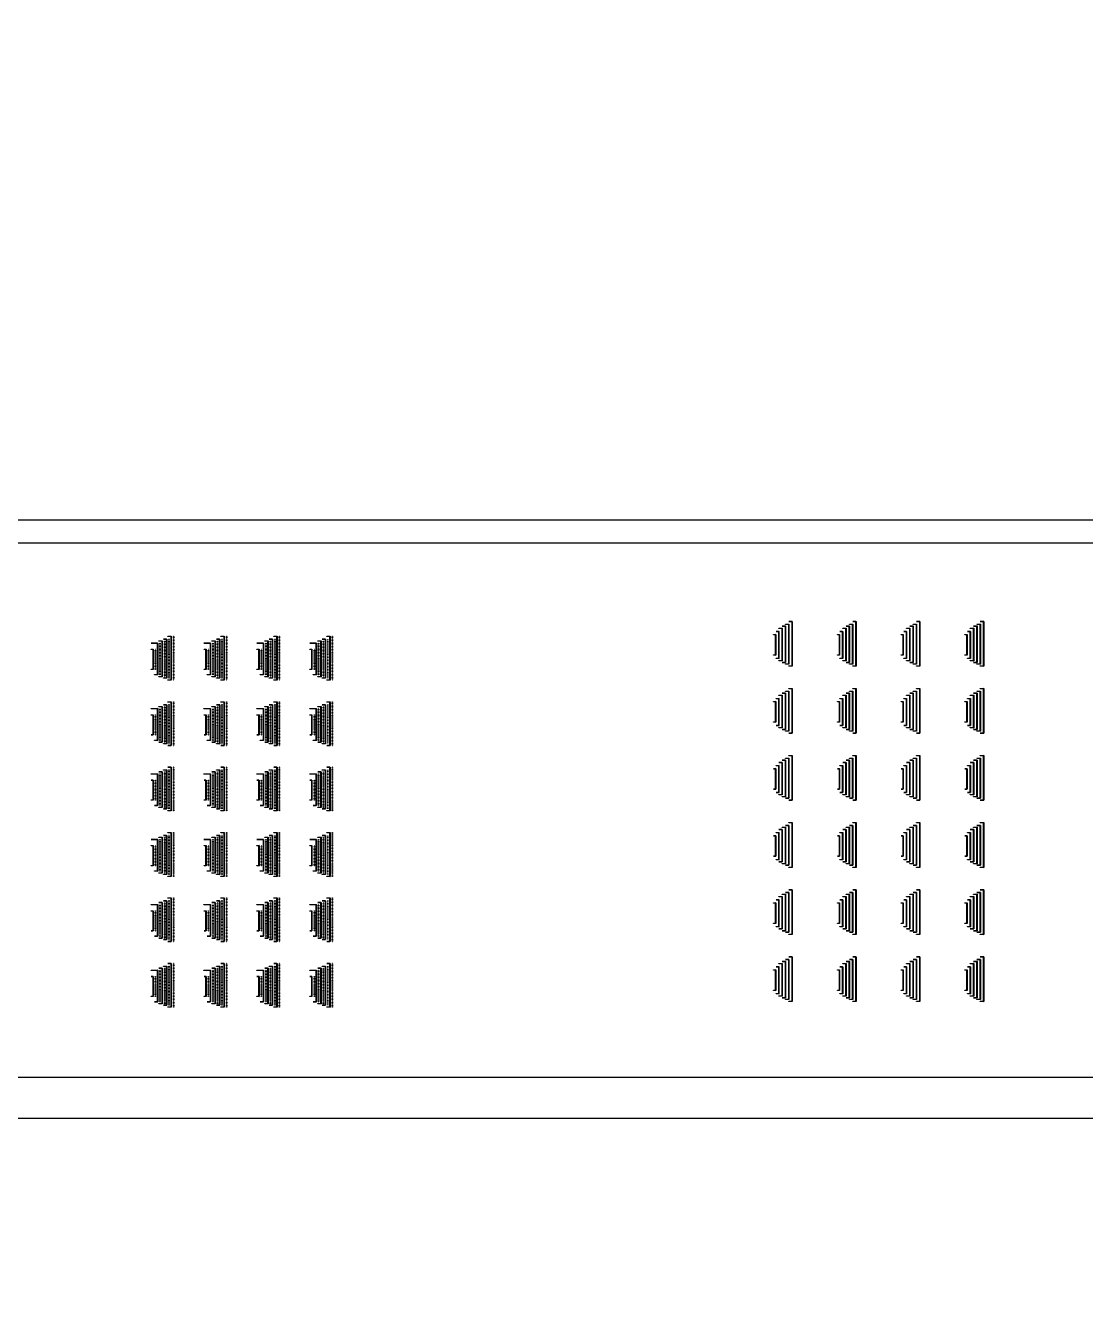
# Model space of a CAD drawing. Header units: inches. Extents: x -42 to 72, y -34 to 80.
# Drawn here: x 7.97 to 14.62, y 56.03 to 64.02 of the extents above; entities that cross this region are included whole.
import ezdxf

# ---------------------------------------------------------------- set-up
doc = ezdxf.new("R2010")
doc.units = ezdxf.units.IN
doc.header["$MEASUREMENT"] = 0
doc.layers.add('Layer 1', color=7, linetype='Continuous')

# ---------------------------------------------------------------- blocks, each defined once
blk = doc.blocks.new('*U2289')
blk.add_lwpolyline([(-0.0014, -0.0013), (0.0014, -0.0013), (0, 0.0013)], close=True)
blk = doc.blocks.new('*U2290')
at = {"color": 0, "linetype": 'ByBlock', "lineweight": -2, "transparency": 16777216}
for p in [(0, 0), (0.0014, 0), (0.0028, 0), (0.0042, 0), (0.0056, 0), (0.007, 0), (0.0084, 0), (0.0098, 0), (0.0112, 0), (0.0126, 0), (0.014, 0), (0.0154, 0), (0.0168, 0), (0.0182, 0), (0.0196, 0), (0.021, 0), (0.0224, 0), (0.0238, 0), (0.0252, 0), (0.0266, 0), (0.028, 0), (0.0294, 0), (0.0308, 0), (0.0322, 0), (0.0336, 0), (0.035, 0), (0.0364, 0), (0.0378, 0), (0.0392, 0), (0.0406, 0), (0.042, 0), (0.0434, 0), (0.0448, 0), (0.0462, 0), (0.0476, 0), (0.049, 0), (0.0504, 0), (0.0518, 0), (0.0532, 0), (0.0546, 0), (0.056, 0), (0.0574, 0), (0.0588, 0), (0.0602, 0), (0.0616, 0), (0.063, 0), (0.0644, 0), (0.0658, 0), (0.0672, 0), (0.0686, 0), (0.07, 0), (0.0714, 0), (0.0728, 0), (0.0742, 0), (0.0756, 0), (0.077, 0), (0.0784, 0), (0.0798, 0), (0.0812, 0), (0.0826, 0), (0.084, 0), (0.0854, 0), (0.0868, 0), (0.0882, 0), (0.0896, 0), (0.091, 0), (0.0924, 0), (0.0938, 0), (0.0952, 0), (0.0966, 0), (0.098, 0), (0.0994, 0), (0.1008, 0), (0.1022, 0), (0.1036, 0), (0.105, 0), (0.1064, 0), (0.1078, 0), (0.1092, 0), (0.1106, 0), (0.112, 0), (0.1134, 0), (0.1148, 0), (0.1162, 0), (0.1176, 0), (0.119, 0), (0.1204, 0), (0.1218, 0), (0.1232, 0), (0.1246, 0), (0.126, 0)]:
    blk.add_blockref('*U2289', p, dxfattribs=at)
blk = doc.blocks.new('*U2269')
blk.add_lwpolyline([(-0.0014, -0.0013), (0.0014, -0.0013), (0, 0.0013)], close=True)
blk = doc.blocks.new('*U2270')
at = {"color": 0, "linetype": 'ByBlock', "lineweight": -2, "transparency": 16777216}
for p in [(0, 0), (0.0014, 0), (0.0028, 0), (0.0042, 0), (0.0056, 0), (0.007, 0), (0.0084, 0), (0.0098, 0), (0.0112, 0), (0.0126, 0), (0.014, 0), (0.0154, 0), (0.0168, 0), (0.0182, 0), (0.0196, 0), (0.021, 0), (0.0224, 0), (0.0238, 0), (0.0252, 0), (0.0266, 0), (0.028, 0), (0.0294, 0), (0.0308, 0), (0.0322, 0), (0.0336, 0), (0.035, 0), (0.0364, 0), (0.0378, 0), (0.0392, 0), (0.0406, 0), (0.042, 0), (0.0434, 0), (0.0448, 0), (0.0462, 0), (0.0476, 0), (0.049, 0), (0.0504, 0), (0.0518, 0), (0.0532, 0), (0.0546, 0), (0.056, 0), (0.0574, 0), (0.0588, 0), (0.0602, 0), (0.0616, 0), (0.063, 0), (0.0644, 0), (0.0658, 0), (0.0672, 0), (0.0686, 0), (0.07, 0), (0.0714, 0), (0.0728, 0), (0.0742, 0), (0.0756, 0), (0.077, 0), (0.0784, 0), (0.0798, 0), (0.0812, 0), (0.0826, 0), (0.084, 0), (0.0854, 0), (0.0868, 0), (0.0882, 0), (0.0896, 0), (0.091, 0), (0.0924, 0), (0.0938, 0), (0.0952, 0), (0.0966, 0), (0.098, 0), (0.0994, 0), (0.1008, 0), (0.1022, 0), (0.1036, 0), (0.105, 0), (0.1064, 0), (0.1078, 0), (0.1092, 0), (0.1106, 0), (0.112, 0), (0.1134, 0), (0.1148, 0), (0.1162, 0), (0.1176, 0), (0.119, 0), (0.1204, 0), (0.1218, 0), (0.1232, 0), (0.1246, 0), (0.126, 0), (0.1274, 0), (0.1288, 0), (0.1302, 0), (0.1316, 0), (0.133, 0), (0.1344, 0), (0.1358, 0), (0.1372, 0), (0.1386, 0), (0.14, 0), (0.1414, 0), (0.1428, 0), (0.1442, 0), (0.1456, 0), (0.147, 0), (0.1484, 0), (0.1498, 0), (0.1512, 0), (0.1526, 0), (0.154, 0), (0.1554, 0), (0.1568, 0), (0.1582, 0), (0.1596, 0), (0.161, 0), (0.1624, 0), (0.1638, 0), (0.1652, 0), (0.1666, 0)]:
    blk.add_blockref('*U2269', p, dxfattribs=at)
blk = doc.blocks.new('*U2283')
blk.add_lwpolyline([(-0.0014, -0.0013), (0.0014, -0.0013), (0, 0.0013)], close=True)
blk = doc.blocks.new('*U2284')
at = {"color": 0, "linetype": 'ByBlock', "lineweight": -2, "transparency": 16777216}
for p in [(0, 0), (0.0014, 0), (0.0028, 0), (0.0042, 0), (0.0056, 0), (0.007, 0), (0.0084, 0), (0.0098, 0), (0.0112, 0), (0.0126, 0), (0.014, 0), (0.0154, 0), (0.0168, 0), (0.0182, 0), (0.0196, 0), (0.021, 0), (0.0224, 0), (0.0238, 0), (0.0252, 0), (0.0266, 0), (0.028, 0), (0.0294, 0), (0.0308, 0), (0.0322, 0), (0.0336, 0), (0.035, 0), (0.0364, 0), (0.0378, 0), (0.0392, 0), (0.0406, 0), (0.042, 0), (0.0434, 0), (0.0448, 0), (0.0462, 0), (0.0476, 0), (0.049, 0), (0.0504, 0), (0.0518, 0), (0.0532, 0), (0.0546, 0), (0.056, 0), (0.0574, 0), (0.0588, 0), (0.0602, 0), (0.0616, 0), (0.063, 0), (0.0644, 0), (0.0658, 0), (0.0672, 0), (0.0686, 0), (0.07, 0), (0.0714, 0), (0.0728, 0), (0.0742, 0), (0.0756, 0), (0.077, 0), (0.0784, 0), (0.0798, 0), (0.0812, 0), (0.0826, 0), (0.084, 0), (0.0854, 0), (0.0868, 0), (0.0882, 0), (0.0896, 0), (0.091, 0), (0.0924, 0), (0.0938, 0), (0.0952, 0), (0.0966, 0), (0.098, 0), (0.0994, 0), (0.1008, 0), (0.1022, 0), (0.1036, 0), (0.105, 0), (0.1064, 0), (0.1078, 0), (0.1092, 0), (0.1106, 0), (0.112, 0), (0.1134, 0), (0.1148, 0), (0.1162, 0), (0.1176, 0), (0.119, 0), (0.1204, 0), (0.1218, 0), (0.1232, 0), (0.1246, 0), (0.126, 0), (0.1274, 0), (0.1288, 0), (0.1302, 0), (0.1316, 0), (0.133, 0), (0.1344, 0), (0.1358, 0), (0.1372, 0), (0.1386, 0), (0.14, 0), (0.1414, 0), (0.1428, 0), (0.1442, 0), (0.1456, 0), (0.147, 0), (0.1484, 0), (0.1498, 0), (0.1512, 0), (0.1526, 0), (0.154, 0), (0.1554, 0), (0.1568, 0), (0.1582, 0), (0.1596, 0), (0.161, 0), (0.1624, 0), (0.1638, 0), (0.1652, 0), (0.1666, 0), (0.168, 0), (0.1694, 0), (0.1708, 0), (0.1722, 0), (0.1736, 0), (0.175, 0), (0.1764, 0), (0.1778, 0), (0.1792, 0), (0.1806, 0), (0.182, 0), (0.1834, 0), (0.1848, 0), (0.1862, 0), (0.1876, 0), (0.189, 0), (0.1904, 0), (0.1918, 0), (0.1932, 0), (0.1946, 0), (0.196, 0), (0.1974, 0), (0.1988, 0), (0.2002, 0)]:
    blk.add_blockref('*U2283', p, dxfattribs=at)
blk = doc.blocks.new('*U2234')
blk.add_lwpolyline([(-0.0014, -0.0013), (0.0014, -0.0013), (0, 0.0013)], close=True)
blk = doc.blocks.new('*U2235')
at = {"color": 0, "linetype": 'ByBlock', "lineweight": -2, "transparency": 16777216}
for p in [(0, 0), (0.0014, 0), (0.0028, 0), (0.0042, 0), (0.0056, 0), (0.007, 0), (0.0084, 0), (0.0098, 0), (0.0112, 0), (0.0126, 0), (0.014, 0), (0.0154, 0), (0.0168, 0), (0.0182, 0), (0.0196, 0), (0.021, 0), (0.0224, 0), (0.0238, 0), (0.0252, 0), (0.0266, 0), (0.028, 0), (0.0294, 0), (0.0308, 0), (0.0322, 0), (0.0336, 0), (0.035, 0), (0.0364, 0), (0.0378, 0), (0.0392, 0), (0.0406, 0), (0.042, 0), (0.0434, 0), (0.0448, 0), (0.0462, 0), (0.0476, 0), (0.049, 0), (0.0504, 0), (0.0518, 0), (0.0532, 0), (0.0546, 0), (0.056, 0), (0.0574, 0), (0.0588, 0), (0.0602, 0), (0.0616, 0), (0.063, 0), (0.0644, 0), (0.0658, 0), (0.0672, 0), (0.0686, 0), (0.07, 0), (0.0714, 0), (0.0728, 0), (0.0742, 0), (0.0756, 0), (0.077, 0), (0.0784, 0), (0.0798, 0), (0.0812, 0), (0.0826, 0), (0.084, 0), (0.0854, 0), (0.0868, 0), (0.0882, 0), (0.0896, 0), (0.091, 0), (0.0924, 0), (0.0938, 0), (0.0952, 0), (0.0966, 0), (0.098, 0), (0.0994, 0), (0.1008, 0), (0.1022, 0), (0.1036, 0), (0.105, 0), (0.1064, 0), (0.1078, 0), (0.1092, 0), (0.1106, 0), (0.112, 0), (0.1134, 0), (0.1148, 0), (0.1162, 0), (0.1176, 0), (0.119, 0), (0.1204, 0), (0.1218, 0), (0.1232, 0), (0.1246, 0), (0.126, 0), (0.1274, 0), (0.1288, 0), (0.1302, 0), (0.1316, 0), (0.133, 0), (0.1344, 0), (0.1358, 0), (0.1372, 0), (0.1386, 0), (0.14, 0), (0.1414, 0), (0.1428, 0), (0.1442, 0), (0.1456, 0), (0.147, 0), (0.1484, 0), (0.1498, 0), (0.1512, 0), (0.1526, 0), (0.154, 0), (0.1554, 0), (0.1568, 0), (0.1582, 0), (0.1596, 0), (0.161, 0), (0.1624, 0), (0.1638, 0), (0.1652, 0), (0.1666, 0), (0.168, 0), (0.1694, 0), (0.1708, 0), (0.1722, 0), (0.1736, 0), (0.175, 0), (0.1764, 0), (0.1778, 0), (0.1792, 0), (0.1806, 0), (0.182, 0), (0.1834, 0), (0.1848, 0), (0.1862, 0), (0.1876, 0), (0.189, 0), (0.1904, 0), (0.1918, 0), (0.1932, 0), (0.1946, 0), (0.196, 0), (0.1974, 0), (0.1988, 0), (0.2002, 0), (0.2016, 0), (0.203, 0), (0.2044, 0), (0.2058, 0), (0.2072, 0), (0.2086, 0), (0.21, 0), (0.2114, 0), (0.2128, 0), (0.2142, 0), (0.2156, 0), (0.217, 0), (0.2184, 0), (0.2198, 0), (0.2212, 0), (0.2226, 0), (0.224, 0), (0.2254, 0), (0.2268, 0)]:
    blk.add_blockref('*U2234', p, dxfattribs=at)
blk = doc.blocks.new('*U2287')
blk.add_lwpolyline([(-0.0014, -0.0013), (0.0014, -0.0013), (0, 0.0013)], close=True)
blk = doc.blocks.new('*U2288')
at = {"color": 0, "linetype": 'ByBlock', "lineweight": -2, "transparency": 16777216}
for p in [(0, 0), (0.0014, 0), (0.0028, 0), (0.0042, 0), (0.0056, 0), (0.007, 0), (0.0084, 0), (0.0098, 0), (0.0112, 0), (0.0126, 0), (0.014, 0), (0.0154, 0), (0.0168, 0), (0.0182, 0), (0.0196, 0), (0.021, 0), (0.0224, 0), (0.0238, 0), (0.0252, 0), (0.0266, 0), (0.028, 0), (0.0294, 0), (0.0308, 0), (0.0322, 0), (0.0336, 0), (0.035, 0), (0.0364, 0), (0.0378, 0), (0.0392, 0), (0.0406, 0), (0.042, 0), (0.0434, 0), (0.0448, 0), (0.0462, 0), (0.0476, 0), (0.049, 0), (0.0504, 0), (0.0518, 0), (0.0532, 0), (0.0546, 0), (0.056, 0), (0.0574, 0), (0.0588, 0), (0.0602, 0), (0.0616, 0), (0.063, 0), (0.0644, 0), (0.0658, 0), (0.0672, 0), (0.0686, 0), (0.07, 0), (0.0714, 0), (0.0728, 0), (0.0742, 0), (0.0756, 0), (0.077, 0), (0.0784, 0), (0.0798, 0), (0.0812, 0), (0.0826, 0), (0.084, 0), (0.0854, 0), (0.0868, 0), (0.0882, 0), (0.0896, 0), (0.091, 0), (0.0924, 0), (0.0938, 0), (0.0952, 0), (0.0966, 0), (0.098, 0), (0.0994, 0), (0.1008, 0), (0.1022, 0), (0.1036, 0), (0.105, 0), (0.1064, 0), (0.1078, 0), (0.1092, 0), (0.1106, 0), (0.112, 0), (0.1134, 0), (0.1148, 0), (0.1162, 0), (0.1176, 0), (0.119, 0), (0.1204, 0), (0.1218, 0), (0.1232, 0), (0.1246, 0), (0.126, 0), (0.1274, 0), (0.1288, 0), (0.1302, 0), (0.1316, 0), (0.133, 0), (0.1344, 0), (0.1358, 0), (0.1372, 0), (0.1386, 0), (0.14, 0), (0.1414, 0), (0.1428, 0), (0.1442, 0), (0.1456, 0), (0.147, 0), (0.1484, 0), (0.1498, 0), (0.1512, 0), (0.1526, 0), (0.154, 0), (0.1554, 0), (0.1568, 0), (0.1582, 0), (0.1596, 0), (0.161, 0), (0.1624, 0), (0.1638, 0), (0.1652, 0), (0.1666, 0), (0.168, 0), (0.1694, 0), (0.1708, 0), (0.1722, 0), (0.1736, 0), (0.175, 0), (0.1764, 0), (0.1778, 0), (0.1792, 0), (0.1806, 0), (0.182, 0), (0.1834, 0), (0.1848, 0), (0.1862, 0), (0.1876, 0), (0.189, 0), (0.1904, 0), (0.1918, 0), (0.1932, 0), (0.1946, 0), (0.196, 0), (0.1974, 0), (0.1988, 0), (0.2002, 0), (0.2016, 0), (0.203, 0), (0.2044, 0), (0.2058, 0), (0.2072, 0), (0.2086, 0), (0.21, 0), (0.2114, 0), (0.2128, 0), (0.2142, 0), (0.2156, 0), (0.217, 0), (0.2184, 0), (0.2198, 0), (0.2212, 0), (0.2226, 0), (0.224, 0), (0.2254, 0), (0.2268, 0), (0.2282, 0), (0.2296, 0), (0.231, 0), (0.2324, 0), (0.2338, 0), (0.2352, 0), (0.2366, 0), (0.238, 0), (0.2394, 0), (0.2408, 0), (0.2422, 0), (0.2436, 0), (0.245, 0), (0.2464, 0)]:
    blk.add_blockref('*U2287', p, dxfattribs=at)
blk = doc.blocks.new('*U2285')
blk.add_lwpolyline([(-0.0014, -0.0013), (0.0014, -0.0013), (0, 0.0013)], close=True)
blk = doc.blocks.new('*U2286')
at = {"color": 0, "linetype": 'ByBlock', "lineweight": -2, "transparency": 16777216}
for p in [(0, 0), (0.0014, 0), (0.0028, 0), (0.0042, 0), (0.0056, 0), (0.007, 0), (0.0084, 0), (0.0098, 0), (0.0112, 0), (0.0126, 0), (0.014, 0), (0.0154, 0), (0.0168, 0), (0.0182, 0), (0.0196, 0), (0.021, 0), (0.0224, 0), (0.0238, 0), (0.0252, 0), (0.0266, 0), (0.028, 0), (0.0294, 0), (0.0308, 0), (0.0322, 0), (0.0336, 0), (0.035, 0), (0.0364, 0), (0.0378, 0), (0.0392, 0), (0.0406, 0), (0.042, 0), (0.0434, 0), (0.0448, 0), (0.0462, 0), (0.0476, 0), (0.049, 0), (0.0504, 0), (0.0518, 0), (0.0532, 0), (0.0546, 0), (0.056, 0), (0.0574, 0), (0.0588, 0), (0.0602, 0), (0.0616, 0), (0.063, 0), (0.0644, 0), (0.0658, 0), (0.0672, 0), (0.0686, 0), (0.07, 0), (0.0714, 0), (0.0728, 0), (0.0742, 0), (0.0756, 0), (0.077, 0), (0.0784, 0), (0.0798, 0), (0.0812, 0), (0.0826, 0), (0.084, 0), (0.0854, 0), (0.0868, 0), (0.0882, 0), (0.0896, 0), (0.091, 0), (0.0924, 0), (0.0938, 0), (0.0952, 0), (0.0966, 0), (0.098, 0), (0.0994, 0), (0.1008, 0), (0.1022, 0), (0.1036, 0), (0.105, 0), (0.1064, 0), (0.1078, 0), (0.1092, 0), (0.1106, 0), (0.112, 0), (0.1134, 0), (0.1148, 0), (0.1162, 0), (0.1176, 0), (0.119, 0), (0.1204, 0), (0.1218, 0), (0.1232, 0), (0.1246, 0), (0.126, 0), (0.1274, 0), (0.1288, 0), (0.1302, 0), (0.1316, 0), (0.133, 0), (0.1344, 0), (0.1358, 0), (0.1372, 0), (0.1386, 0), (0.14, 0), (0.1414, 0), (0.1428, 0), (0.1442, 0), (0.1456, 0), (0.147, 0), (0.1484, 0), (0.1498, 0), (0.1512, 0), (0.1526, 0), (0.154, 0), (0.1554, 0), (0.1568, 0), (0.1582, 0), (0.1596, 0), (0.161, 0), (0.1624, 0), (0.1638, 0), (0.1652, 0), (0.1666, 0), (0.168, 0), (0.1694, 0), (0.1708, 0), (0.1722, 0), (0.1736, 0), (0.175, 0), (0.1764, 0), (0.1778, 0), (0.1792, 0), (0.1806, 0), (0.182, 0), (0.1834, 0), (0.1848, 0), (0.1862, 0), (0.1876, 0), (0.189, 0), (0.1904, 0), (0.1918, 0), (0.1932, 0), (0.1946, 0), (0.196, 0), (0.1974, 0), (0.1988, 0), (0.2002, 0), (0.2016, 0), (0.203, 0), (0.2044, 0), (0.2058, 0), (0.2072, 0), (0.2086, 0), (0.21, 0), (0.2114, 0), (0.2128, 0), (0.2142, 0), (0.2156, 0), (0.217, 0), (0.2184, 0), (0.2198, 0), (0.2212, 0), (0.2226, 0), (0.224, 0), (0.2254, 0), (0.2268, 0), (0.2282, 0), (0.2296, 0), (0.231, 0), (0.2324, 0), (0.2338, 0), (0.2352, 0), (0.2366, 0), (0.238, 0), (0.2394, 0), (0.2408, 0), (0.2422, 0), (0.2436, 0), (0.245, 0), (0.2464, 0), (0.2478, 0), (0.2492, 0), (0.2506, 0), (0.252, 0), (0.2534, 0), (0.2548, 0), (0.2562, 0), (0.2576, 0), (0.259, 0), (0.2604, 0), (0.2618, 0), (0.2632, 0), (0.2646, 0), (0.266, 0), (0.2674, 0), (0.2688, 0), (0.2702, 0), (0.2716, 0), (0.273, 0), (0.2744, 0), (0.2758, 0), (0.2772, 0)]:
    blk.add_blockref('*U2285', p, dxfattribs=at)
blk = doc.blocks.new('*U2222')
for points in [[(-0.1178, 0.0042), (-0.1168, 0.0042), (-0.1168, -0.016), (0.1105, -0.016), (0.1105, 0.0042), (0.1115, 0.0042), (0.1115, -0.0171), (-0.1178, -0.0171), (-0.1178, 0.0042)], [(-0.106, 0.0252), (-0.1049, 0.0252), (-0.1049, 0.0049), (0.0963, 0.0049), (0.0963, 0.0252), (0.0975, 0.0252), (0.0975, 0.0039), (-0.106, 0.0039), (-0.106, 0.0252)], [(-0.0922, 0.0423), (-0.0911, 0.0423), (-0.0911, 0.0257), (0.0764, 0.0257), (0.0764, 0.0424), (0.0775, 0.0423), (0.0775, 0.0246), (-0.0922, 0.0246), (-0.0922, 0.0423)], [(-0.0708, 0.0587), (-0.0697, 0.0587), (-0.0697, 0.0463), (0.0567, 0.0463), (0.0567, 0.0587), (0.0577, 0.0587), (0.0577, 0.0452), (-0.0708, 0.0452), (-0.0708, 0.0587)], [(-0.1402, -0.0374), (-0.1391, -0.0374), (-0.1391, -0.0577), (0.1391, -0.0577), (0.1391, -0.0374), (0.1402, -0.0374), (0.1402, -0.0587), (-0.1402, -0.0587), (-0.1402, -0.0374)], [(-0.127, -0.0167), (-0.1259, -0.0167), (-0.1259, -0.037), (0.122, -0.037), (0.122, -0.0168), (0.1231, -0.0167), (0.1231, -0.038), (-0.127, -0.038), (-0.127, -0.0167)]]:
    blk.add_lwpolyline(points)
blk.add_lwpolyline([(-0.0708, 0.0468), (-0.0708, 0.0468), (-0.0708, 0.0468)], close=True)
for name, p in [('*U2284', (-0.1046, 0.0052)), ('*U2270', (-0.0908, 0.0258)), ('*U2290', (-0.0693, 0.0465)), ('*U2286', (-0.1387, -0.0574)), ('*U2288', (-0.1255, -0.0368)), ('*U2235', (-0.1164, -0.0158))]:
    blk.add_blockref(name, p)
blk = doc.blocks.new('*U2217')
at = {"color": 0, "linetype": 'ByBlock', "lineweight": -2, "transparency": 16777216}
for p in [(0, 1.2), (0.4205, 1.2), (0.841, 1.2), (1.2615, 1.2), (1.682, 1.2), (2.1025, 1.2), (0, 0.8), (0.4205, 0.8), (0.841, 0.8), (1.2615, 0.8), (1.682, 0.8), (2.1025, 0.8), (0, 0.4), (0.4205, 0.4), (0.841, 0.4), (1.2615, 0.4), (1.682, 0.4), (2.1025, 0.4), (0, 0), (0.4205, 0), (0.841, 0), (1.2615, 0), (1.682, 0), (2.1025, 0)]:
    blk.add_blockref('*U2222', p, dxfattribs=at)
blk = doc.blocks.new('*U2261')
blk.add_lwpolyline([(-0.0006, 0.001), (0.0006, 0.001), (0.0006, -0.001), (-0.0006, -0.001)], close=True)
blk = doc.blocks.new('*U2262')
at = {"color": 0, "linetype": 'ByBlock', "lineweight": -2, "transparency": 16777216}
for p in [(0, 0), (0.0027, 0), (0.0054, 0), (0.0081, 0), (0.0108, 0), (0.0135, 0), (0.0162, 0), (0.0189, 0), (0.0216, 0), (0.0243, 0), (0.027, 0), (0.0297, 0), (0.0324, 0), (0.0351, 0), (0.0378, 0), (0.0405, 0), (0.0432, 0), (0.0459, 0), (0.0486, 0), (0.0513, 0), (0.054, 0), (0.0567, 0), (0.0594, 0), (0.0621, 0), (0.0648, 0), (0.0675, 0), (0.0702, 0), (0.0729, 0), (0.0756, 0), (0.0783, 0), (0.081, 0), (0.0837, 0), (0.0864, 0), (0.0891, 0), (0.0918, 0), (0.0945, 0), (0.0972, 0), (0.0999, 0), (0.1026, 0), (0.1053, 0), (0.108, 0), (0.1107, 0), (0.1134, 0), (0.1161, 0), (0.1188, 0), (0.1215, 0), (0.1242, 0)]:
    blk.add_blockref('*U2261', p, dxfattribs=at)
blk = doc.blocks.new('*U2275')
blk.add_lwpolyline([(-0.0006, 0.001), (0.0006, 0.001), (0.0006, -0.001), (-0.0006, -0.001)], close=True)
blk = doc.blocks.new('*U2276')
at = {"color": 0, "linetype": 'ByBlock', "lineweight": -2, "transparency": 16777216}
for p in [(0, 0), (0.0027, 0), (0.0054, 0), (0.0081, 0), (0.0108, 0), (0.0135, 0), (0.0162, 0), (0.0189, 0), (0.0216, 0), (0.0243, 0), (0.027, 0), (0.0297, 0), (0.0324, 0), (0.0351, 0), (0.0378, 0), (0.0405, 0), (0.0432, 0), (0.0459, 0), (0.0486, 0), (0.0513, 0), (0.054, 0), (0.0567, 0), (0.0594, 0), (0.0621, 0), (0.0648, 0), (0.0675, 0), (0.0702, 0), (0.0729, 0), (0.0756, 0), (0.0783, 0), (0.081, 0), (0.0837, 0), (0.0864, 0), (0.0891, 0), (0.0918, 0), (0.0945, 0), (0.0972, 0), (0.0999, 0), (0.1026, 0), (0.1053, 0), (0.108, 0), (0.1107, 0), (0.1134, 0), (0.1161, 0), (0.1188, 0), (0.1215, 0), (0.1242, 0), (0.1269, 0), (0.1296, 0), (0.1323, 0), (0.135, 0), (0.1377, 0), (0.1404, 0), (0.1431, 0), (0.1458, 0), (0.1485, 0), (0.1512, 0), (0.1539, 0), (0.1566, 0), (0.1593, 0), (0.162, 0), (0.1647, 0), (0.1674, 0), (0.1701, 0), (0.1728, 0), (0.1755, 0), (0.1782, 0), (0.1809, 0), (0.1836, 0), (0.1863, 0), (0.189, 0), (0.1917, 0), (0.1944, 0), (0.1971, 0)]:
    blk.add_blockref('*U2275', p, dxfattribs=at)
blk = doc.blocks.new('*U2223')
blk.add_lwpolyline([(-0.0006, 0.001), (0.0006, 0.001), (0.0006, -0.001), (-0.0006, -0.001)], close=True)
blk = doc.blocks.new('*U2224')
at = {"color": 0, "linetype": 'ByBlock', "lineweight": -2, "transparency": 16777216}
for p in [(0, 0), (0.0027, 0), (0.0054, 0), (0.0081, 0), (0.0108, 0), (0.0135, 0), (0.0162, 0), (0.0189, 0), (0.0216, 0), (0.0243, 0), (0.027, 0), (0.0297, 0), (0.0324, 0), (0.0351, 0), (0.0378, 0), (0.0405, 0), (0.0432, 0), (0.0459, 0), (0.0486, 0), (0.0513, 0), (0.054, 0), (0.0567, 0), (0.0594, 0), (0.0621, 0), (0.0648, 0), (0.0675, 0), (0.0702, 0), (0.0729, 0), (0.0756, 0), (0.0783, 0), (0.081, 0), (0.0837, 0), (0.0864, 0), (0.0891, 0), (0.0918, 0), (0.0945, 0), (0.0972, 0), (0.0999, 0), (0.1026, 0), (0.1053, 0), (0.108, 0), (0.1107, 0), (0.1134, 0), (0.1161, 0), (0.1188, 0), (0.1215, 0), (0.1242, 0), (0.1269, 0), (0.1296, 0), (0.1323, 0), (0.135, 0), (0.1377, 0), (0.1404, 0), (0.1431, 0), (0.1458, 0), (0.1485, 0), (0.1512, 0), (0.1539, 0), (0.1566, 0), (0.1593, 0), (0.162, 0), (0.1647, 0), (0.1674, 0), (0.1701, 0), (0.1728, 0), (0.1755, 0), (0.1782, 0), (0.1809, 0), (0.1836, 0), (0.1863, 0), (0.189, 0), (0.1917, 0), (0.1944, 0), (0.1971, 0), (0.1998, 0), (0.2025, 0), (0.2052, 0), (0.2079, 0), (0.2106, 0), (0.2133, 0), (0.216, 0), (0.2187, 0), (0.2214, 0), (0.2241, 0), (0.2268, 0), (0.2295, 0), (0.2322, 0), (0.2349, 0), (0.2376, 0), (0.2403, 0), (0.243, 0), (0.2457, 0), (0.2484, 0), (0.2511, 0), (0.2538, 0), (0.2565, 0), (0.2592, 0), (0.2619, 0), (0.2646, 0), (0.2673, 0), (0.27, 0), (0.2727, 0)]:
    blk.add_blockref('*U2223', p, dxfattribs=at)
blk = doc.blocks.new('*U2236')
blk.add_lwpolyline([(-0.0006, 0.001), (0.0006, 0.001), (0.0006, -0.001), (-0.0006, -0.001)], close=True)
blk = doc.blocks.new('*U2237')
at = {"color": 0, "linetype": 'ByBlock', "lineweight": -2, "transparency": 16777216}
for p in [(0, 0), (0.0027, 0), (0.0054, 0), (0.0081, 0), (0.0108, 0), (0.0135, 0), (0.0162, 0), (0.0189, 0), (0.0216, 0), (0.0243, 0), (0.027, 0), (0.0297, 0), (0.0324, 0), (0.0351, 0), (0.0378, 0), (0.0405, 0), (0.0432, 0), (0.0459, 0), (0.0486, 0), (0.0513, 0), (0.054, 0), (0.0567, 0), (0.0594, 0), (0.0621, 0), (0.0648, 0), (0.0675, 0), (0.0702, 0), (0.0729, 0), (0.0756, 0), (0.0783, 0), (0.081, 0), (0.0837, 0), (0.0864, 0), (0.0891, 0), (0.0918, 0), (0.0945, 0), (0.0972, 0), (0.0999, 0), (0.1026, 0), (0.1053, 0), (0.108, 0), (0.1107, 0), (0.1134, 0), (0.1161, 0), (0.1188, 0), (0.1215, 0), (0.1242, 0), (0.1269, 0), (0.1296, 0), (0.1323, 0), (0.135, 0), (0.1377, 0), (0.1404, 0), (0.1431, 0), (0.1458, 0), (0.1485, 0), (0.1512, 0), (0.1539, 0), (0.1566, 0), (0.1593, 0), (0.162, 0), (0.1647, 0), (0.1674, 0), (0.1701, 0), (0.1728, 0), (0.1755, 0), (0.1782, 0), (0.1809, 0), (0.1836, 0), (0.1863, 0), (0.189, 0), (0.1917, 0), (0.1944, 0), (0.1971, 0), (0.1998, 0), (0.2025, 0), (0.2052, 0), (0.2079, 0), (0.2106, 0), (0.2133, 0), (0.216, 0), (0.2187, 0), (0.2214, 0), (0.2241, 0), (0.2268, 0), (0.2295, 0), (0.2322, 0), (0.2349, 0), (0.2376, 0), (0.2403, 0), (0.243, 0)]:
    blk.add_blockref('*U2236', p, dxfattribs=at)
blk = doc.blocks.new('*U2263')
blk.add_lwpolyline([(-0.0006, 0.001), (0.0006, 0.001), (0.0006, -0.001), (-0.0006, -0.001)], close=True)
blk = doc.blocks.new('*U2264')
at = {"color": 0, "linetype": 'ByBlock', "lineweight": -2, "transparency": 16777216}
for p in [(0, 0), (0.0027, 0), (0.0054, 0), (0.0081, 0), (0.0108, 0), (0.0135, 0), (0.0162, 0), (0.0189, 0), (0.0216, 0), (0.0243, 0), (0.027, 0), (0.0297, 0), (0.0324, 0), (0.0351, 0), (0.0378, 0), (0.0405, 0), (0.0432, 0), (0.0459, 0), (0.0486, 0), (0.0513, 0), (0.054, 0), (0.0567, 0), (0.0594, 0), (0.0621, 0), (0.0648, 0), (0.0675, 0), (0.0702, 0), (0.0729, 0), (0.0756, 0), (0.0783, 0), (0.081, 0), (0.0837, 0), (0.0864, 0), (0.0891, 0), (0.0918, 0), (0.0945, 0), (0.0972, 0), (0.0999, 0), (0.1026, 0), (0.1053, 0), (0.108, 0), (0.1107, 0), (0.1134, 0), (0.1161, 0), (0.1188, 0), (0.1215, 0), (0.1242, 0), (0.1269, 0), (0.1296, 0), (0.1323, 0), (0.135, 0), (0.1377, 0), (0.1404, 0), (0.1431, 0), (0.1458, 0), (0.1485, 0), (0.1512, 0), (0.1539, 0), (0.1566, 0), (0.1593, 0), (0.162, 0), (0.1647, 0), (0.1674, 0), (0.1701, 0), (0.1728, 0), (0.1755, 0), (0.1782, 0), (0.1809, 0), (0.1836, 0), (0.1863, 0), (0.189, 0), (0.1917, 0), (0.1944, 0), (0.1971, 0), (0.1998, 0), (0.2025, 0), (0.2052, 0), (0.2079, 0), (0.2106, 0), (0.2133, 0), (0.216, 0), (0.2187, 0), (0.2214, 0)]:
    blk.add_blockref('*U2263', p, dxfattribs=at)
blk = doc.blocks.new('*U2228')
blk.add_lwpolyline([(-0.0006, 0.001), (0.0006, 0.001), (0.0006, -0.001), (-0.0006, -0.001)], close=True)
blk = doc.blocks.new('*U2229')
at = {"color": 0, "linetype": 'ByBlock', "lineweight": -2, "transparency": 16777216}
for p in [(0, 0), (0.0027, 0), (0.0054, 0), (0.0081, 0), (0.0108, 0), (0.0135, 0), (0.0162, 0), (0.0189, 0), (0.0216, 0), (0.0243, 0), (0.027, 0), (0.0297, 0), (0.0324, 0), (0.0351, 0), (0.0378, 0), (0.0405, 0), (0.0432, 0), (0.0459, 0), (0.0486, 0), (0.0513, 0), (0.054, 0), (0.0567, 0), (0.0594, 0), (0.0621, 0), (0.0648, 0), (0.0675, 0), (0.0702, 0), (0.0729, 0), (0.0756, 0), (0.0783, 0), (0.081, 0), (0.0837, 0), (0.0864, 0), (0.0891, 0), (0.0918, 0), (0.0945, 0), (0.0972, 0), (0.0999, 0), (0.1026, 0), (0.1053, 0), (0.108, 0), (0.1107, 0), (0.1134, 0), (0.1161, 0), (0.1188, 0), (0.1215, 0), (0.1242, 0)]:
    blk.add_blockref('*U2228', p, dxfattribs=at)
blk = doc.blocks.new('*U2244')
blk.add_lwpolyline([(-0.0006, 0.001), (0.0006, 0.001), (0.0006, -0.001), (-0.0006, -0.001)], close=True)
blk = doc.blocks.new('*U2245')
at = {"color": 0, "linetype": 'ByBlock', "lineweight": -2, "transparency": 16777216}
for p in [(0, 0), (0.0027, 0), (0.0054, 0), (0.0081, 0), (0.0108, 0), (0.0135, 0), (0.0162, 0), (0.0189, 0), (0.0216, 0), (0.0243, 0), (0.027, 0), (0.0297, 0), (0.0324, 0), (0.0351, 0), (0.0378, 0), (0.0405, 0), (0.0432, 0), (0.0459, 0), (0.0486, 0), (0.0513, 0), (0.054, 0), (0.0567, 0), (0.0594, 0), (0.0621, 0), (0.0648, 0), (0.0675, 0), (0.0702, 0), (0.0729, 0), (0.0756, 0), (0.0783, 0), (0.081, 0), (0.0837, 0), (0.0864, 0), (0.0891, 0), (0.0918, 0), (0.0945, 0), (0.0972, 0), (0.0999, 0), (0.1026, 0), (0.1053, 0), (0.108, 0), (0.1107, 0), (0.1134, 0), (0.1161, 0), (0.1188, 0), (0.1215, 0), (0.1242, 0), (0.1269, 0), (0.1296, 0), (0.1323, 0), (0.135, 0), (0.1377, 0), (0.1404, 0), (0.1431, 0), (0.1458, 0), (0.1485, 0), (0.1512, 0), (0.1539, 0), (0.1566, 0), (0.1593, 0), (0.162, 0), (0.1647, 0), (0.1674, 0), (0.1701, 0), (0.1728, 0), (0.1755, 0), (0.1782, 0), (0.1809, 0), (0.1836, 0), (0.1863, 0), (0.189, 0), (0.1917, 0), (0.1944, 0), (0.1971, 0)]:
    blk.add_blockref('*U2244', p, dxfattribs=at)
blk = doc.blocks.new('*U2259')
blk.add_lwpolyline([(-0.0006, 0.001), (0.0006, 0.001), (0.0006, -0.001), (-0.0006, -0.001)], close=True)
blk = doc.blocks.new('*U2260')
at = {"color": 0, "linetype": 'ByBlock', "lineweight": -2, "transparency": 16777216}
for p in [(0, 0), (0.0027, 0), (0.0054, 0), (0.0081, 0), (0.0108, 0), (0.0135, 0), (0.0162, 0), (0.0189, 0), (0.0216, 0), (0.0243, 0), (0.027, 0), (0.0297, 0), (0.0324, 0), (0.0351, 0), (0.0378, 0), (0.0405, 0), (0.0432, 0), (0.0459, 0), (0.0486, 0), (0.0513, 0), (0.054, 0), (0.0567, 0), (0.0594, 0), (0.0621, 0), (0.0648, 0), (0.0675, 0), (0.0702, 0), (0.0729, 0), (0.0756, 0), (0.0783, 0), (0.081, 0), (0.0837, 0), (0.0864, 0), (0.0891, 0), (0.0918, 0), (0.0945, 0), (0.0972, 0), (0.0999, 0), (0.1026, 0), (0.1053, 0), (0.108, 0), (0.1107, 0), (0.1134, 0), (0.1161, 0), (0.1188, 0), (0.1215, 0), (0.1242, 0), (0.1269, 0), (0.1296, 0), (0.1323, 0), (0.135, 0), (0.1377, 0), (0.1404, 0), (0.1431, 0), (0.1458, 0), (0.1485, 0), (0.1512, 0), (0.1539, 0), (0.1566, 0), (0.1593, 0), (0.162, 0), (0.1647, 0), (0.1674, 0), (0.1701, 0), (0.1728, 0), (0.1755, 0), (0.1782, 0), (0.1809, 0), (0.1836, 0), (0.1863, 0), (0.189, 0), (0.1917, 0), (0.1944, 0), (0.1971, 0), (0.1998, 0), (0.2025, 0), (0.2052, 0), (0.2079, 0), (0.2106, 0), (0.2133, 0), (0.216, 0), (0.2187, 0), (0.2214, 0), (0.2241, 0), (0.2268, 0), (0.2295, 0), (0.2322, 0), (0.2349, 0), (0.2376, 0), (0.2403, 0), (0.243, 0), (0.2457, 0), (0.2484, 0), (0.2511, 0), (0.2538, 0), (0.2565, 0), (0.2592, 0), (0.2619, 0), (0.2646, 0), (0.2673, 0), (0.27, 0), (0.2727, 0)]:
    blk.add_blockref('*U2259', p, dxfattribs=at)
blk = doc.blocks.new('*U2279')
blk.add_lwpolyline([(-0.0006, 0.001), (0.0006, 0.001), (0.0006, -0.001), (-0.0006, -0.001)], close=True)
blk = doc.blocks.new('*U2280')
at = {"color": 0, "linetype": 'ByBlock', "lineweight": -2, "transparency": 16777216}
for p in [(0, 0), (0.0027, 0), (0.0054, 0), (0.0081, 0), (0.0108, 0), (0.0135, 0), (0.0162, 0), (0.0189, 0), (0.0216, 0), (0.0243, 0), (0.027, 0), (0.0297, 0), (0.0324, 0), (0.0351, 0), (0.0378, 0), (0.0405, 0), (0.0432, 0), (0.0459, 0), (0.0486, 0), (0.0513, 0), (0.054, 0), (0.0567, 0), (0.0594, 0), (0.0621, 0), (0.0648, 0), (0.0675, 0), (0.0702, 0), (0.0729, 0), (0.0756, 0), (0.0783, 0), (0.081, 0), (0.0837, 0), (0.0864, 0), (0.0891, 0), (0.0918, 0), (0.0945, 0), (0.0972, 0), (0.0999, 0), (0.1026, 0), (0.1053, 0), (0.108, 0), (0.1107, 0), (0.1134, 0), (0.1161, 0), (0.1188, 0), (0.1215, 0), (0.1242, 0), (0.1269, 0), (0.1296, 0), (0.1323, 0), (0.135, 0), (0.1377, 0), (0.1404, 0), (0.1431, 0), (0.1458, 0), (0.1485, 0), (0.1512, 0), (0.1539, 0), (0.1566, 0), (0.1593, 0), (0.162, 0), (0.1647, 0), (0.1674, 0), (0.1701, 0), (0.1728, 0), (0.1755, 0), (0.1782, 0), (0.1809, 0), (0.1836, 0), (0.1863, 0), (0.189, 0), (0.1917, 0), (0.1944, 0), (0.1971, 0), (0.1998, 0), (0.2025, 0), (0.2052, 0), (0.2079, 0), (0.2106, 0), (0.2133, 0), (0.216, 0), (0.2187, 0), (0.2214, 0), (0.2241, 0), (0.2268, 0), (0.2295, 0), (0.2322, 0), (0.2349, 0), (0.2376, 0), (0.2403, 0), (0.243, 0)]:
    blk.add_blockref('*U2279', p, dxfattribs=at)
blk = doc.blocks.new('*U2238')
blk.add_lwpolyline([(-0.0006, 0.001), (0.0006, 0.001), (0.0006, -0.001), (-0.0006, -0.001)], close=True)
blk = doc.blocks.new('*U2239')
at = {"color": 0, "linetype": 'ByBlock', "lineweight": -2, "transparency": 16777216}
for p in [(0, 0), (0.0027, 0), (0.0054, 0), (0.0081, 0), (0.0108, 0), (0.0135, 0), (0.0162, 0), (0.0189, 0), (0.0216, 0), (0.0243, 0), (0.027, 0), (0.0297, 0), (0.0324, 0), (0.0351, 0), (0.0378, 0), (0.0405, 0), (0.0432, 0), (0.0459, 0), (0.0486, 0), (0.0513, 0), (0.054, 0), (0.0567, 0), (0.0594, 0), (0.0621, 0), (0.0648, 0), (0.0675, 0), (0.0702, 0), (0.0729, 0), (0.0756, 0), (0.0783, 0), (0.081, 0), (0.0837, 0), (0.0864, 0), (0.0891, 0), (0.0918, 0), (0.0945, 0), (0.0972, 0), (0.0999, 0), (0.1026, 0), (0.1053, 0), (0.108, 0), (0.1107, 0), (0.1134, 0), (0.1161, 0), (0.1188, 0), (0.1215, 0), (0.1242, 0), (0.1269, 0), (0.1296, 0), (0.1323, 0), (0.135, 0), (0.1377, 0), (0.1404, 0), (0.1431, 0), (0.1458, 0), (0.1485, 0), (0.1512, 0), (0.1539, 0), (0.1566, 0), (0.1593, 0), (0.162, 0), (0.1647, 0), (0.1674, 0), (0.1701, 0), (0.1728, 0), (0.1755, 0), (0.1782, 0), (0.1809, 0), (0.1836, 0), (0.1863, 0), (0.189, 0), (0.1917, 0), (0.1944, 0), (0.1971, 0), (0.1998, 0), (0.2025, 0), (0.2052, 0), (0.2079, 0), (0.2106, 0), (0.2133, 0), (0.216, 0), (0.2187, 0), (0.2214, 0)]:
    blk.add_blockref('*U2238', p, dxfattribs=at)
blk = doc.blocks.new('*U2255')
blk.add_lwpolyline([(0, 0.0013), (-0.0014, -0.0013), (0.0014, -0.0013)], close=True)
blk = doc.blocks.new('*U2256')
at = {"color": 0, "linetype": 'ByBlock', "lineweight": -2, "transparency": 16777216}
for p in [(0, 0), (0.0014, 0), (0.0028, 0), (0.0042, 0), (0.0056, 0), (0.007, 0), (0.0084, 0), (0.0098, 0), (0.0112, 0), (0.0126, 0), (0.014, 0), (0.0154, 0), (0.0168, 0), (0.0182, 0), (0.0196, 0), (0.021, 0), (0.0224, 0), (0.0238, 0), (0.0252, 0), (0.0266, 0), (0.028, 0), (0.0294, 0), (0.0308, 0), (0.0322, 0), (0.0336, 0), (0.035, 0), (0.0364, 0), (0.0378, 0), (0.0392, 0), (0.0406, 0), (0.042, 0), (0.0434, 0), (0.0448, 0), (0.0462, 0), (0.0476, 0), (0.049, 0), (0.0504, 0), (0.0518, 0), (0.0532, 0), (0.0546, 0), (0.056, 0), (0.0574, 0), (0.0588, 0), (0.0602, 0), (0.0616, 0), (0.063, 0), (0.0644, 0), (0.0658, 0), (0.0672, 0), (0.0686, 0), (0.07, 0), (0.0714, 0), (0.0728, 0), (0.0742, 0), (0.0756, 0), (0.077, 0), (0.0784, 0), (0.0798, 0), (0.0812, 0), (0.0826, 0), (0.084, 0), (0.0854, 0), (0.0868, 0), (0.0882, 0), (0.0896, 0), (0.091, 0), (0.0924, 0), (0.0938, 0), (0.0952, 0), (0.0966, 0), (0.098, 0), (0.0994, 0), (0.1008, 0), (0.1022, 0), (0.1036, 0), (0.105, 0), (0.1064, 0), (0.1078, 0), (0.1092, 0), (0.1106, 0), (0.112, 0), (0.1134, 0), (0.1148, 0), (0.1162, 0), (0.1176, 0), (0.119, 0), (0.1204, 0), (0.1218, 0), (0.1232, 0)]:
    blk.add_blockref('*U2255', p, dxfattribs=at)
blk = doc.blocks.new('*U2257')
blk.add_lwpolyline([(0, 0.0013), (-0.0014, -0.0013), (0.0014, -0.0013)], close=True)
blk = doc.blocks.new('*U2258')
at = {"color": 0, "linetype": 'ByBlock', "lineweight": -2, "transparency": 16777216}
for p in [(0, 0), (0.0014, 0), (0.0028, 0), (0.0042, 0), (0.0056, 0), (0.007, 0), (0.0084, 0), (0.0098, 0), (0.0112, 0), (0.0126, 0), (0.014, 0), (0.0154, 0), (0.0168, 0), (0.0182, 0), (0.0196, 0), (0.021, 0), (0.0224, 0), (0.0238, 0), (0.0252, 0), (0.0266, 0), (0.028, 0), (0.0294, 0), (0.0308, 0), (0.0322, 0), (0.0336, 0), (0.035, 0), (0.0364, 0), (0.0378, 0), (0.0392, 0), (0.0406, 0), (0.042, 0), (0.0434, 0), (0.0448, 0), (0.0462, 0), (0.0476, 0), (0.049, 0), (0.0504, 0), (0.0518, 0), (0.0532, 0), (0.0546, 0), (0.056, 0), (0.0574, 0), (0.0588, 0), (0.0602, 0), (0.0616, 0), (0.063, 0), (0.0644, 0), (0.0658, 0), (0.0672, 0), (0.0686, 0), (0.07, 0), (0.0714, 0), (0.0728, 0), (0.0742, 0), (0.0756, 0), (0.077, 0), (0.0784, 0), (0.0798, 0), (0.0812, 0), (0.0826, 0), (0.084, 0), (0.0854, 0), (0.0868, 0), (0.0882, 0), (0.0896, 0), (0.091, 0), (0.0924, 0), (0.0938, 0), (0.0952, 0), (0.0966, 0), (0.098, 0), (0.0994, 0), (0.1008, 0), (0.1022, 0), (0.1036, 0), (0.105, 0), (0.1064, 0), (0.1078, 0), (0.1092, 0), (0.1106, 0), (0.112, 0), (0.1134, 0), (0.1148, 0), (0.1162, 0), (0.1176, 0), (0.119, 0), (0.1204, 0), (0.1218, 0), (0.1232, 0), (0.1246, 0), (0.126, 0), (0.1274, 0), (0.1288, 0), (0.1302, 0), (0.1316, 0), (0.133, 0), (0.1344, 0), (0.1358, 0), (0.1372, 0), (0.1386, 0), (0.14, 0), (0.1414, 0), (0.1428, 0), (0.1442, 0), (0.1456, 0), (0.147, 0), (0.1484, 0), (0.1498, 0), (0.1512, 0), (0.1526, 0), (0.154, 0), (0.1554, 0), (0.1568, 0), (0.1582, 0), (0.1596, 0), (0.161, 0), (0.1624, 0), (0.1638, 0), (0.1652, 0), (0.1666, 0), (0.168, 0), (0.1694, 0), (0.1708, 0), (0.1722, 0), (0.1736, 0), (0.175, 0), (0.1764, 0), (0.1778, 0), (0.1792, 0), (0.1806, 0), (0.182, 0), (0.1834, 0), (0.1848, 0), (0.1862, 0), (0.1876, 0), (0.189, 0), (0.1904, 0), (0.1918, 0), (0.1932, 0), (0.1946, 0), (0.196, 0)]:
    blk.add_blockref('*U2257', p, dxfattribs=at)
blk = doc.blocks.new('*U2230')
blk.add_lwpolyline([(0, 0.0013), (-0.0014, -0.0013), (0.0014, -0.0013)], close=True)
blk = doc.blocks.new('*U2231')
at = {"color": 0, "linetype": 'ByBlock', "lineweight": -2, "transparency": 16777216}
for p in [(0, 0), (0.0014, 0), (0.0028, 0), (0.0042, 0), (0.0056, 0), (0.007, 0), (0.0084, 0), (0.0098, 0), (0.0112, 0), (0.0126, 0), (0.014, 0), (0.0154, 0), (0.0168, 0), (0.0182, 0), (0.0196, 0), (0.021, 0), (0.0224, 0), (0.0238, 0), (0.0252, 0), (0.0266, 0), (0.028, 0), (0.0294, 0), (0.0308, 0), (0.0322, 0), (0.0336, 0), (0.035, 0), (0.0364, 0), (0.0378, 0), (0.0392, 0), (0.0406, 0), (0.042, 0), (0.0434, 0), (0.0448, 0), (0.0462, 0), (0.0476, 0), (0.049, 0), (0.0504, 0), (0.0518, 0), (0.0532, 0), (0.0546, 0), (0.056, 0), (0.0574, 0), (0.0588, 0), (0.0602, 0), (0.0616, 0), (0.063, 0), (0.0644, 0), (0.0658, 0), (0.0672, 0), (0.0686, 0), (0.07, 0), (0.0714, 0), (0.0728, 0), (0.0742, 0), (0.0756, 0), (0.077, 0), (0.0784, 0), (0.0798, 0), (0.0812, 0), (0.0826, 0), (0.084, 0), (0.0854, 0), (0.0868, 0), (0.0882, 0), (0.0896, 0), (0.091, 0), (0.0924, 0), (0.0938, 0), (0.0952, 0), (0.0966, 0), (0.098, 0), (0.0994, 0), (0.1008, 0), (0.1022, 0), (0.1036, 0), (0.105, 0), (0.1064, 0), (0.1078, 0), (0.1092, 0), (0.1106, 0), (0.112, 0), (0.1134, 0), (0.1148, 0), (0.1162, 0), (0.1176, 0), (0.119, 0), (0.1204, 0), (0.1218, 0), (0.1232, 0), (0.1246, 0), (0.126, 0), (0.1274, 0), (0.1288, 0), (0.1302, 0), (0.1316, 0), (0.133, 0), (0.1344, 0), (0.1358, 0), (0.1372, 0), (0.1386, 0), (0.14, 0), (0.1414, 0), (0.1428, 0), (0.1442, 0), (0.1456, 0), (0.147, 0), (0.1484, 0), (0.1498, 0), (0.1512, 0), (0.1526, 0), (0.154, 0), (0.1554, 0), (0.1568, 0), (0.1582, 0), (0.1596, 0), (0.161, 0), (0.1624, 0), (0.1638, 0), (0.1652, 0), (0.1666, 0), (0.168, 0), (0.1694, 0), (0.1708, 0), (0.1722, 0), (0.1736, 0), (0.175, 0), (0.1764, 0), (0.1778, 0), (0.1792, 0), (0.1806, 0), (0.182, 0), (0.1834, 0), (0.1848, 0), (0.1862, 0), (0.1876, 0), (0.189, 0), (0.1904, 0), (0.1918, 0), (0.1932, 0), (0.1946, 0), (0.196, 0), (0.1974, 0), (0.1988, 0), (0.2002, 0), (0.2016, 0), (0.203, 0), (0.2044, 0), (0.2058, 0), (0.2072, 0), (0.2086, 0), (0.21, 0), (0.2114, 0), (0.2128, 0), (0.2142, 0), (0.2156, 0), (0.217, 0), (0.2184, 0), (0.2198, 0), (0.2212, 0)]:
    blk.add_blockref('*U2230', p, dxfattribs=at)
blk = doc.blocks.new('*U2227')
blk.add_lwpolyline([(0, 0.0013), (-0.0014, -0.0013), (0.0014, -0.0013)], close=True)
blk = doc.blocks.new('*U2282')
at = {"color": 0, "linetype": 'ByBlock', "lineweight": -2, "transparency": 16777216}
for p in [(0, 0), (0.0014, 0), (0.0028, 0), (0.0042, 0), (0.0056, 0), (0.007, 0), (0.0084, 0), (0.0098, 0), (0.0112, 0), (0.0126, 0), (0.014, 0), (0.0154, 0), (0.0168, 0), (0.0182, 0), (0.0196, 0), (0.021, 0), (0.0224, 0), (0.0238, 0), (0.0252, 0), (0.0266, 0), (0.028, 0), (0.0294, 0), (0.0308, 0), (0.0322, 0), (0.0336, 0), (0.035, 0), (0.0364, 0), (0.0378, 0), (0.0392, 0), (0.0406, 0), (0.042, 0), (0.0434, 0), (0.0448, 0), (0.0462, 0), (0.0476, 0), (0.049, 0), (0.0504, 0), (0.0518, 0), (0.0532, 0), (0.0546, 0), (0.056, 0), (0.0574, 0), (0.0588, 0), (0.0602, 0), (0.0616, 0), (0.063, 0), (0.0644, 0), (0.0658, 0), (0.0672, 0), (0.0686, 0), (0.07, 0), (0.0714, 0), (0.0728, 0), (0.0742, 0), (0.0756, 0), (0.077, 0), (0.0784, 0), (0.0798, 0), (0.0812, 0), (0.0826, 0), (0.084, 0), (0.0854, 0), (0.0868, 0), (0.0882, 0), (0.0896, 0), (0.091, 0), (0.0924, 0), (0.0938, 0), (0.0952, 0), (0.0966, 0), (0.098, 0), (0.0994, 0), (0.1008, 0), (0.1022, 0), (0.1036, 0), (0.105, 0), (0.1064, 0), (0.1078, 0), (0.1092, 0), (0.1106, 0), (0.112, 0), (0.1134, 0), (0.1148, 0), (0.1162, 0), (0.1176, 0), (0.119, 0), (0.1204, 0), (0.1218, 0), (0.1232, 0), (0.1246, 0), (0.126, 0), (0.1274, 0), (0.1288, 0), (0.1302, 0), (0.1316, 0), (0.133, 0), (0.1344, 0), (0.1358, 0), (0.1372, 0), (0.1386, 0), (0.14, 0), (0.1414, 0), (0.1428, 0), (0.1442, 0), (0.1456, 0), (0.147, 0), (0.1484, 0), (0.1498, 0), (0.1512, 0), (0.1526, 0), (0.154, 0), (0.1554, 0), (0.1568, 0), (0.1582, 0), (0.1596, 0), (0.161, 0), (0.1624, 0), (0.1638, 0), (0.1652, 0), (0.1666, 0), (0.168, 0), (0.1694, 0), (0.1708, 0), (0.1722, 0), (0.1736, 0), (0.175, 0), (0.1764, 0), (0.1778, 0), (0.1792, 0), (0.1806, 0), (0.182, 0), (0.1834, 0), (0.1848, 0), (0.1862, 0), (0.1876, 0), (0.189, 0), (0.1904, 0), (0.1918, 0), (0.1932, 0), (0.1946, 0), (0.196, 0), (0.1974, 0), (0.1988, 0), (0.2002, 0), (0.2016, 0), (0.203, 0), (0.2044, 0), (0.2058, 0), (0.2072, 0), (0.2086, 0), (0.21, 0), (0.2114, 0), (0.2128, 0), (0.2142, 0), (0.2156, 0), (0.217, 0), (0.2184, 0), (0.2198, 0), (0.2212, 0), (0.2226, 0), (0.224, 0), (0.2254, 0), (0.2268, 0), (0.2282, 0), (0.2296, 0), (0.231, 0), (0.2324, 0), (0.2338, 0), (0.2352, 0), (0.2366, 0), (0.238, 0), (0.2394, 0), (0.2408, 0)]:
    blk.add_blockref('*U2227', p, dxfattribs=at)
blk = doc.blocks.new('*U2293')
blk.add_lwpolyline([(0, 0.0013), (-0.0014, -0.0013), (0.0014, -0.0013)], close=True)
blk = doc.blocks.new('*U2294')
at = {"color": 0, "linetype": 'ByBlock', "lineweight": -2, "transparency": 16777216}
for p in [(0, 0), (0.0014, 0), (0.0028, 0), (0.0042, 0), (0.0056, 0), (0.007, 0), (0.0084, 0), (0.0098, 0), (0.0112, 0), (0.0126, 0), (0.014, 0), (0.0154, 0), (0.0168, 0), (0.0182, 0), (0.0196, 0), (0.021, 0), (0.0224, 0), (0.0238, 0), (0.0252, 0), (0.0266, 0), (0.028, 0), (0.0294, 0), (0.0308, 0), (0.0322, 0), (0.0336, 0), (0.035, 0), (0.0364, 0), (0.0378, 0), (0.0392, 0), (0.0406, 0), (0.042, 0), (0.0434, 0), (0.0448, 0), (0.0462, 0), (0.0476, 0), (0.049, 0), (0.0504, 0), (0.0518, 0), (0.0532, 0), (0.0546, 0), (0.056, 0), (0.0574, 0), (0.0588, 0), (0.0602, 0), (0.0616, 0), (0.063, 0), (0.0644, 0), (0.0658, 0), (0.0672, 0), (0.0686, 0), (0.07, 0), (0.0714, 0), (0.0728, 0), (0.0742, 0), (0.0756, 0), (0.077, 0), (0.0784, 0), (0.0798, 0), (0.0812, 0), (0.0826, 0), (0.084, 0), (0.0854, 0), (0.0868, 0), (0.0882, 0), (0.0896, 0), (0.091, 0), (0.0924, 0), (0.0938, 0), (0.0952, 0), (0.0966, 0), (0.098, 0), (0.0994, 0), (0.1008, 0), (0.1022, 0), (0.1036, 0), (0.105, 0), (0.1064, 0), (0.1078, 0), (0.1092, 0), (0.1106, 0), (0.112, 0), (0.1134, 0), (0.1148, 0), (0.1162, 0), (0.1176, 0), (0.119, 0), (0.1204, 0), (0.1218, 0), (0.1232, 0), (0.1246, 0), (0.126, 0), (0.1274, 0), (0.1288, 0), (0.1302, 0), (0.1316, 0), (0.133, 0), (0.1344, 0), (0.1358, 0), (0.1372, 0), (0.1386, 0), (0.14, 0), (0.1414, 0), (0.1428, 0), (0.1442, 0), (0.1456, 0), (0.147, 0), (0.1484, 0), (0.1498, 0), (0.1512, 0), (0.1526, 0), (0.154, 0), (0.1554, 0), (0.1568, 0), (0.1582, 0), (0.1596, 0), (0.161, 0), (0.1624, 0), (0.1638, 0), (0.1652, 0), (0.1666, 0), (0.168, 0), (0.1694, 0), (0.1708, 0), (0.1722, 0), (0.1736, 0), (0.175, 0), (0.1764, 0), (0.1778, 0), (0.1792, 0), (0.1806, 0), (0.182, 0), (0.1834, 0), (0.1848, 0), (0.1862, 0), (0.1876, 0), (0.189, 0), (0.1904, 0), (0.1918, 0), (0.1932, 0), (0.1946, 0), (0.196, 0), (0.1974, 0), (0.1988, 0), (0.2002, 0), (0.2016, 0), (0.203, 0), (0.2044, 0), (0.2058, 0), (0.2072, 0), (0.2086, 0), (0.21, 0), (0.2114, 0), (0.2128, 0), (0.2142, 0), (0.2156, 0), (0.217, 0), (0.2184, 0), (0.2198, 0), (0.2212, 0), (0.2226, 0), (0.224, 0), (0.2254, 0), (0.2268, 0), (0.2282, 0), (0.2296, 0), (0.231, 0), (0.2324, 0), (0.2338, 0), (0.2352, 0), (0.2366, 0), (0.238, 0), (0.2394, 0), (0.2408, 0), (0.2422, 0), (0.2436, 0), (0.245, 0), (0.2464, 0), (0.2478, 0), (0.2492, 0), (0.2506, 0), (0.252, 0), (0.2534, 0), (0.2548, 0), (0.2562, 0), (0.2576, 0), (0.259, 0), (0.2604, 0), (0.2618, 0), (0.2632, 0), (0.2646, 0), (0.266, 0), (0.2674, 0), (0.2688, 0), (0.2702, 0)]:
    blk.add_blockref('*U2293', p, dxfattribs=at)
blk = doc.blocks.new('*U2218')
for points in [[(-0.1169, 0.0215), (-0.1158, 0.0215), (-0.1158, 0.0018), (0.1064, 0.0018), (0.1064, 0.0215), (0.1074, 0.0215), (0.1074, 0.0007), (-0.1169, 0.0007), (-0.1169, 0.0215)], [(-0.1048, 0.0503), (-0.1037, 0.0503), (-0.1037, 0.0305), (0.093, 0.0305), (0.093, 0.0712), (0.0942, 0.0712), (0.0942, 0.0295), (-0.1048, 0.0295), (-0.1048, 0.0503)], [(-0.0707, 0.071), (-0.0697, 0.071), (-0.0697, 0.0589), (0.0539, 0.0589), (0.0539, 0.071), (0.0549, 0.071), (0.0549, 0.0579), (-0.0707, 0.0579), (-0.0707, 0.071)], [(0.2943, 0.0215), (0.2953, 0.0215), (0.2953, 0.0018), (0.5176, 0.0018), (0.5176, 0.0215), (0.5185, 0.0215), (0.5185, 0.0007), (0.2943, 0.0007), (0.2943, 0.0215)], [(0.3064, 0.0503), (0.3074, 0.0503), (0.3074, 0.0305), (0.5042, 0.0305), (0.5042, 0.0712), (0.5053, 0.0712), (0.5053, 0.0295), (0.3064, 0.0295), (0.3064, 0.0503)], [(0.3404, 0.071), (0.3415, 0.071), (0.3415, 0.0589), (0.465, 0.0589), (0.465, 0.071), (0.466, 0.071), (0.466, 0.0579), (0.3404, 0.0579), (0.3404, 0.071)], [(-0.1376, -0.0348), (-0.1366, -0.0348), (-0.1366, -0.0547), (0.1355, -0.0547), (0.1355, -0.0348), (0.1365, -0.0348), (0.1365, -0.0557), (-0.1376, -0.0557), (-0.1376, -0.0348)], [(-0.1256, -0.0065), (-0.1246, -0.0065), (-0.1246, -0.0263), (0.1178, -0.0263), (0.1178, -0.0065), (0.1189, -0.0065), (0.1189, -0.0273), (-0.1256, -0.0273), (-0.1256, -0.0065)], [(0.2735, -0.0348), (0.2745, -0.0348), (0.2745, -0.0547), (0.5467, -0.0547), (0.5467, -0.0348), (0.5477, -0.0348), (0.5477, -0.0557), (0.2735, -0.0557), (0.2735, -0.0348)], [(0.2855, -0.0065), (0.2866, -0.0065), (0.2866, -0.0263), (0.5289, -0.0263), (0.5289, -0.0065), (0.53, -0.0065), (0.53, -0.0273), (0.2855, -0.0273), (0.2855, -0.0065)]]:
    blk.add_lwpolyline(points)
for name, p in [('*U2231', (-0.1154, 0.002)), ('*U2258', (-0.1033, 0.0308)), ('*U2276', (-0.1042, 0.015)), ('*U2262', (-0.0702, 0.0437)), ('*U2256', (-0.0693, 0.0591)), ('*U2245', (0.3069, 0.015)), ('*U2229', (0.3409, 0.0437)), ('*U2294', (-0.1362, -0.0544)), ('*U2224', (-0.1369, -0.07)), ('*U2282', (-0.1242, -0.026)), ('*U2237', (-0.1246, -0.0417)), ('*U2264', (-0.1159, -0.0133)), ('*U2260', (0.2743, -0.07)), ('*U2280', (0.2866, -0.0417)), ('*U2239', (0.2952, -0.0133))]:
    blk.add_blockref(name, p)
blk = doc.blocks.new('*U2221')
at = {"color": 0, "linetype": 'ByBlock', "lineweight": -2, "transparency": 16777216}
for p in [(0, 0.9953), (0.82, 0.9953), (1.64, 0.9953), (0, 0.6635), (0.82, 0.6635), (1.64, 0.6635), (0, 0.3318), (0.82, 0.3318), (1.64, 0.3318), (0, 0), (0.82, 0), (1.64, 0)]:
    blk.add_blockref('*U2218', p, dxfattribs=at)
blk = doc.blocks.new('*U2215')
for name, p in [('*U2217', (-1.0333, 1.5064)), ('*U2221', (-1.0714, -2.6941))]:
    blk.add_blockref(name, p)
blk = doc.blocks.new('*U2216')
at = {"color": 0, "linetype": 'ByBlock', "lineweight": -2, "transparency": 16777216}
for p in [(0, 16.5908), (0, 8.2954)]:
    blk.add_blockref('*U2215', p, dxfattribs=at)
blk = doc.blocks.new('*U2212')
blk.add_blockref('*U2216', (-0.0002, -8.2954))
blk = doc.blocks.new('*U2214')
at = {"color": 0, "linetype": 'ByBlock', "lineweight": -2, "transparency": 16777216}
blk.add_blockref('*U2212', (0, 0), dxfattribs=at)

msp = doc.modelspace()

# ---------------------------------------------------------------- linework, layer by layer
msp.add_lwpolyline([(2.4774, 57.5181), (2.4774, 60.7773), (27.6094, 60.7773), (27.6094, 57.4249), (2.7772, 57.4249), (2.7772, 57.1708), (27.7846, 57.1708), (27.7846, 60.9193), (2.3114, 60.9193), (2.3114, 57.5189), (2.4774, 57.5181)])
at = {"layer": 'Layer 1', "color": 240, "lineweight": 35, "true_color": 0xed1c24}
msp.add_open_spline([(54.1831, -9.087), (71.8248, 12.7284), (68.441, 44.7148), (46.6253, 62.3564), (24.8099, 79.998), (-7.1759, 76.6144), (-24.8175, 54.7989), (-42.459, 32.9835), (-39.0754, 0.9975), (-17.26, -16.6445), (4.5553, -34.2861), (36.5418, -30.9023), (54.1831, -9.087)], degree=3, knots=[0, 0, 0, 0, 1, 1, 1, 2, 2, 2, 3, 3, 3, 4, 4, 4, 4], dxfattribs=at)

# ---------------------------------------------------------------- block references
at = {"rotation": 90}
msp.add_blockref('*U2214', (15.4297, 59.0754), dxfattribs=at)

doc.saveas('drawing.dxf')
